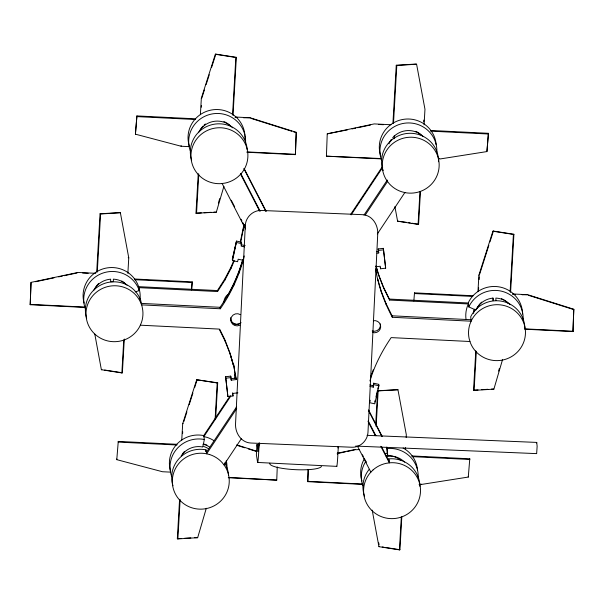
<?xml version="1.0" encoding="UTF-8"?>
<svg xmlns="http://www.w3.org/2000/svg" width="604" height="604" viewBox="0 0 604 604"><rect width="100%" height="100%" fill="white"/><g stroke="black" fill="none" stroke-linecap="round" stroke-linejoin="round"><path stroke-width="0.91" d="M170.872 472.147L162.476 471.732L116.776 459.659L116.783 458.987M176.964 444.31L118.271 441.403L118.271 442.083L176.964 444.989M189.52 146.659L181.125 146.243L135.424 134.179L136.919 115.923L195.613 118.829M135.424 134.179L136.919 115.923M181.125 146.243L181.125 145.564M191.581 289.943L192.208 281.864L134.443 279.003M473.181 295.771L414.487 292.864L414.48 293.544L472.245 296.405M419.07 484.431L420.935 484.521L420.935 483.842M439.584 158.361L439.584 159.041L486.93 151.574L488.425 133.318L430.66 130.464M420.935 484.521L468.281 477.062L468.289 476.382M412.011 455.945L469.776 458.806L469.776 459.485L412.011 456.624M486.93 151.574L488.425 133.318M85.164 307.444L30.2 304.718L31.038 282.378L77.992 272.449L95.726 273.325M30.2 304.718L31.038 282.378M228.304 477.726L276.753 480.127L277.259 466.952M246.953 152.246L295.401 154.647L296.232 132.299L250.147 117.765L235.213 117.025M295.401 154.647L296.232 132.299M362.732 484.385L307.768 481.66L308.191 469.738M307.768 481.66L308.244 469.406M381.381 158.897L326.417 156.179L327.247 133.831L374.208 123.911L391.007 124.741M525.45 329.233L572.962 331.588L573.8 309.24L527.707 294.707L512.773 293.974M572.962 331.588L573.8 309.24M96.715 271.898L100.045 213.793L119.834 212.578L120.377 212.774L128.758 257.802L127.867 273.393M97.259 272.094L100.589 213.99L100.045 213.793M94.798 334.103L101.374 369.724L121.872 372.932L123.752 340.135M121.872 372.932L122.363 372.789L124.296 339.048M181.744 440.18L182.695 423.676L196.7 379.75L217.689 382.823L215.651 418.436M200.392 114.7L201.343 98.195L215.349 54.269L215.839 54.126L236.338 57.335L233.008 115.44M182.604 433.619L182.71 431.784M201.306 107.218L201.411 105.383M206.304 508.251L197.667 537.688L177.878 538.911L177.334 538.715L179.584 499.349M223.903 186.342L216.315 212.208L195.983 213.227L198.233 173.869M177.878 538.911L180.128 499.546M196.526 213.423L198.776 174.065M215.107 419.516L217.198 382.966L217.689 382.823M232.57 114.647L235.847 57.478L236.338 57.335M259.735 444.725L256.957 444.589L256.375 454.752L257.576 462.249A12.948 0.528 -87.2 0 0 258.701 452.011L259.237 442.626M338.323 446.545L337.787 455.929A12.948 0.528 -87.2 0 1 336.662 466.167M375.68 424.476L377.613 390.735L397.945 389.716L406.318 434.744L406.167 437.5M392.932 123.359L396.262 65.255L416.05 64.032L416.594 64.228L424.967 109.264L424.076 124.854M376.118 426.545L378.157 390.931L377.613 390.735M393.476 123.556L396.805 65.451L396.262 65.255M423.691 121.902L423.797 120.068M372.192 510.131L378.934 546.665L399.44 549.874L401.32 517.077M394.888 206.568L397.591 221.177L418.089 224.394L419.969 191.589M405.48 449.421L405.586 447.587M399.44 549.874L399.931 549.731L401.803 516.933M418.089 224.394L418.58 224.25L420.452 191.445M477.96 291.641L478.904 275.137L492.917 231.211L493.4 231.068L513.906 234.276L510.576 292.381M478.504 290.577L478.662 287.829M479.131 279.577L479.289 276.828M502.52 359.712L493.883 389.15L474.087 390.365L473.544 390.169L475.801 350.811M474.087 390.365L476.292 351.943M510.138 291.589L513.415 234.42L513.906 234.276M116.776 459.659L118.271 441.403M191.581 289.263L192.208 281.864M413.853 300.943L414.487 292.864M468.281 477.062L469.776 458.806M240.301 242.091L243.948 224.597M240.664 242.204L244.235 224.696M250.147 117.765L243.555 117.78M327.247 133.831L347.451 129.89M326.417 156.179L381.441 158.565M276.753 480.127L228.357 477.394M355.499 449.731L359.289 449.58M527.707 294.707L522.052 294.767M230.154 395.809L203.714 435.612L204.348 439.546L202.755 447.013L202.348 446.915A20.717 20.332 -9.1 0 0 181.17 455.877M205.647 451.543L206.002 449.889L205.451 449.746A28.486 27.958 -9.1 0 0 172.978 485.782M244.56 246.87L241.192 246.145L241.524 242.181L236.481 241.087L232.314 259.124L232.555 260.603L237.599 261.698L238.172 259.214L243.223 260.309L244.227 255.953M232.389 259.614L236.481 241.087M232.555 260.603L236.557 241.577M369.935 386.432L373.302 387.164L373.642 383.208L378.693 384.31L378.919 385.782L374.752 403.819L369.708 402.725L370.282 400.241M373.144 386.183L373.642 383.208M373.302 387.164L373.717 383.699M374.79 402.007L375.175 400.354M375.982 396.866L377.387 390.765M377.794 389.029L378.195 387.285M378.391 386.454L378.768 384.801M536.601 442.966L536.73 442.415L367.043 435.341M218.391 203.087L219.697 198.633M498.572 371.113L499.357 368.44M204.401 89.981L201.827 98.044L201.343 98.195M206.115 84.605L209.263 74.737M211.551 67.573L215.839 54.126M183.752 421.743L186.9 411.875M189.188 404.71L192.903 393.053M194.616 387.677L197.191 379.606M479.682 274.095L488.832 245.405M489.972 241.827L493.4 231.068M86.674 318.308A28.486 27.958 -9.1 0 1 104.885 283.291A28.486 27.958 -9.1 0 1 140.724 300.392L142.355 307.851A28.486 27.958 -9.1 0 1 141.525 322.309L140.128 325.715A28.486 27.958 -9.1 0 1 95.9 335.031A28.486 27.958 -9.1 0 1 98.437 290.705A28.486 27.958 -9.1 0 1 141.359 304.333L141.593 304.877L220.309 308.772C230.539 294.005 238.316 277.598 243.223 260.309M369.905 380.958C374.54 365.458 382.068 350.947 391.166 337.606L469.965 341.509M220.309 308.772L220.075 307.3C230.101 292.759 237.855 276.677 242.702 259.682M242.785 260.181L238.92 272.11L233.703 284.499L227.429 296.428L227.587 297.41M370.584 377.417L371.958 373.159M139.985 299.72A28.486 27.958 -9.1 0 0 139.592 290.622L138.746 287.64L217.568 291.543L217.41 290.562L224.68 279.191L230.947 267.27L233.733 260.656M217.568 291.543L224.839 280.18L231.106 268.259L234.239 260.815M372.238 372.306L373.28 369.829M492.773 298.059L493.189 300.649L493.166 298.104A20.717 20.332 -9.1 0 0 476.05 309.663L475.892 310.063L468.757 306.908L468.425 302.453A28.486 27.958 -9.1 0 1 500.286 287.111A28.486 27.958 -9.1 0 1 522.551 314.02M468.757 306.908L469.059 306.387A28.486 27.958 -9.1 0 1 501.826 291.256A28.486 27.958 -9.1 0 1 523.139 319.788M350.486 214.654L382.528 166.41M230.826 396.013L203.873 436.594L206.93 437.349A28.486 27.958 -9.1 0 1 213.627 440.482M351.158 214.858L382.687 167.391M206.402 452.351L236.466 407.088M364.016 215.047L387.277 180.037L387.511 181.51L365.292 214.971M236.7 408.561L206.636 453.823L206.002 449.889M223.963 464.869L241.532 438.413M377.364 233.914L404.839 192.555M135.13 291.936L139.222 290.599L138.588 286.658L217.41 290.562M397.591 221.177L406.462 222.347M101.374 369.724L101.865 369.58M478.904 275.137L479.395 274.994M182.695 423.676L183.178 423.532M378.934 546.665L379.425 546.522M352.049 128.916L355.733 128.139M357.576 127.746L370.463 125.02M35.583 281.736L53.998 277.848M58.603 276.874L62.28 276.096M64.122 275.703L77.018 272.985M337.145 453.287L355.56 449.391M338.927 453.234L345.375 451.868M347.217 451.482L354.578 449.927M404.582 462.105A20.717 20.332 -9.1 0 0 388.213 456.111L387.798 456.171L387.066 448.591L387.632 448.508A28.486 27.958 -9.1 0 1 418.187 477.794M385.058 453.544L387.323 453.219L386.756 447.322M388.885 460.618L388.719 458.927L389.286 458.851A28.486 27.958 -9.1 0 1 419.886 486.303M377.002 253.144L378.723 252.948L378.195 248.946L383.344 248.35L385.662 268.176L380.512 268.772L380.278 267.293M378.195 248.946L378.436 250.426L383.578 249.829M376.768 251.672L378.481 251.468M375.937 266.742L380.226 266.243L380.512 268.772M225.579 376.73L230.72 376.133L230.962 377.613L225.821 378.202L225.579 376.73L227.897 396.549L233.046 395.96L232.616 392.796M231.249 380.135L236.398 379.546L236.156 378.066L231.007 378.663L231.249 380.135L230.72 376.133M232.759 393.43L237.901 392.842M396.805 65.451L416.594 64.228M100.589 213.99L120.377 212.774M195.983 213.227L201.374 212.895M204.077 212.729L211.272 212.291M213.975 212.125L216.315 212.208M378.157 390.931L397.945 389.716M473.544 390.169L478.043 389.897M481.645 389.671L487.941 389.286M491.535 389.067L493.883 389.15M177.334 538.715L180.928 538.489M184.53 538.27L190.826 537.885M194.42 537.658L197.667 537.688M355.665 446.077L536.662 453.619L537.13 446.258L536.73 442.415M235.152 117.365L237.025 117.455M378.814 124.477L383.48 124.711M136.919 116.602L195.613 119.509M430.66 131.143L488.425 133.997M247.006 151.906L295.454 154.307M82.605 273.016L88.199 273.295M512.721 294.307L515.522 294.45M134.443 279.682L192.208 282.544M376.073 266.017L378.595 274.578L383.472 287.059L389.406 299.071L468.13 302.966M375.99 266.145L378.761 275.567L383.631 288.04L389.565 300.06L468.289 303.955L467.186 306.84A28.486 27.958 -9.1 0 0 466.039 319.493M141.359 303.404L220.075 307.3M524.831 329.21A28.486 27.958 -9.1 0 0 503.034 301.487A28.486 27.958 -9.1 0 0 470.712 316.73L471.128 321.192L392.313 317.289C385.835 305.012 380.535 292.034 377.5 278.474L381.275 291.317L386.145 303.797L392.079 315.809L470.894 319.712M30.253 304.386L85.224 307.104M524.574 328.848L573.022 331.249M140.347 325.194L219.161 329.089L225.096 341.109L229.973 353.582L233.748 366.424L229.981 352.962M257.704 462.453L336.79 466.371M307.821 481.328L362.793 484.046M215.349 54.269L235.847 57.478M492.917 231.211L513.415 234.42M408.327 222.642L410.191 222.936M412.056 223.223L418.58 224.25M196.7 379.75L217.198 382.966M104.658 370.018L122.363 372.789M382.226 546.96L384.084 547.247M385.948 547.541L399.931 549.731M236.723 242.559L241.766 243.661M240.958 244.665L245.164 245.579M373.876 384.688L378.919 385.782M369.701 384.959L373.068 385.692M203.714 435.612L203.163 435.469A28.486 27.958 -9.1 0 0 170.69 471.505M204.348 439.546L203.797 439.41A28.486 27.958 -9.1 0 0 171.619 476.314M203.019 444.242L204.499 444.612A20.717 20.332 -9.1 0 1 209.369 446.885M250.977 118.384L291.747 131.234M293.521 131.793L296.179 132.631M528.538 295.326L573.747 309.58M236.813 444.929L257.198 451.354M236.76 445.269L244.733 447.783M248.282 448.9L256.255 451.414M128.214 257.606L128.758 257.802M394.087 138.739L392.706 137.727A20.717 20.332 -9.1 0 1 423.23 136.617M244.159 168.569L266.137 211.226M368.531 409.912L382.173 436.382M243.888 168.72L265.866 211.37M368.689 410.894L381.902 436.541M240.807 173.597L260.203 211.234M368.229 420.86L375.899 435.748M381.441 446.507L389.112 461.396M240.611 174.239L259.577 211.038M368.04 421.509L375.288 435.575M380.83 446.326L389.354 462.868L388.719 458.927M231.264 200.234L234.677 206.847M241.072 219.26L241.917 220.913M242.77 222.566L244.907 226.704M362.438 454.774L363.298 456.443M364.159 458.119L366.318 462.302M222.121 183.51L245.564 229.007M357.5 446.213L370.864 472.139M219.713 329.218L224.854 339.629L225.096 341.109M225.179 340.467L229.807 352.6M230.056 353.453L233.333 364.589M139.011 288.146L138.437 286.115A28.486 27.958 -9.1 0 0 103.042 268.871A28.486 27.958 -9.1 0 0 84.122 303.155M139.222 290.599L139.071 290.056A28.486 27.958 -9.1 0 0 102.786 273.099A28.486 27.958 -9.1 0 0 85.315 308.833M375.552 268.856L377.734 279.954M233.506 364.952L236.398 379.546M378.753 542.868L379.093 544.695M378.595 274.578L378.761 275.567M239.086 273.091L238.844 271.611M233.861 285.488L233.62 284.008M383.472 287.059L383.631 288.04M232.804 394.48L233.046 395.96M394.223 135.794L394.639 138.384M385.662 268.176L383.344 248.35M389.406 299.071L389.565 300.06M392.079 315.809L392.313 317.289M386.145 303.797L386.379 305.269M381.275 291.317L381.509 292.797M386.824 447.111L387.066 448.591M387.247 452.728L387.798 456.171M243.321 229.022L243.48 230.003M230.947 267.27L231.106 268.259M256.957 444.589L258.006 451.105A12.948 0.528 -87.2 0 0 258.92 444.076M224.68 279.191L224.839 280.18M227.346 295.937L227.429 296.428M235.205 378.285L234.986 374.623L235.077 378.195M378.436 250.426L378.723 252.948M233.876 364.869L235.137 375.605M225.821 378.202L227.897 396.549M495.899 300.603L495.876 298.066A20.717 20.332 -9.1 0 1 510.154 304.741M321.426 466.348A25.896 4.885 2.8 0 1 293.899 469.587A25.896 4.885 2.8 0 1 269.799 463.245M93.529 290.728A20.717 20.332 -9.1 0 1 110.645 279.169L110.668 281.713L113.378 281.675L113.356 279.131A20.717 20.332 -9.1 0 1 127.021 285.156M190.268 150.826A28.486 27.958 -9.1 0 1 213.167 113.763A28.486 27.958 -9.1 0 1 245.571 142.846M244.967 136.157A28.486 27.958 -9.1 0 1 244.945 138.905M189.339 146.025A28.486 27.958 -9.1 0 1 211.158 110.056A28.486 27.958 -9.1 0 1 244.907 135.251M198.489 132.714A20.717 20.332 -9.1 0 1 232.585 127.799M226.372 461.048A28.486 27.958 -9.1 0 1 226.923 468.326M226.258 460.731A28.486 27.958 -9.1 0 1 226.296 464.393M362.876 485.775A28.486 27.958 -9.1 0 1 365.933 461.199M361.955 480.973A28.486 27.958 -9.1 0 1 364.333 458.836M403.132 448.017A28.486 27.958 -9.1 0 1 417.523 470.199M473.627 313.514A20.717 20.332 -9.1 0 1 474.563 309.18M381.524 160.294A28.486 27.958 -9.1 0 1 404.431 123.231A28.486 27.958 -9.1 0 1 436.835 152.314M380.897 156.353A28.486 27.958 -9.1 0 1 401.962 119.622A28.486 27.958 -9.1 0 1 436.171 144.711M389.036 143.82A20.717 20.332 -9.1 0 1 391.082 139.856M473.808 311.264A20.717 20.332 -9.1 0 1 474.223 309.535M204.416 444.114A20.717 20.332 -9.1 0 1 206.93 445.095M380.316 323.872A6.214 6.1 -9.1 0 1 372.207 330.977M240.928 322.725A6.214 6.1 -9.1 0 1 230.547 317.968M223.888 302.045A10.359 10.162 -9.1 0 1 229.49 293.461M383.185 170.63A28.486 27.958 -9.1 0 1 405.624 133.643A28.486 27.958 -9.1 0 1 438.527 161.736M364.529 496.118A28.486 27.958 -9.1 0 1 369.233 469.308M224.68 462.913A28.486 27.958 -9.1 0 1 228.546 475.008M191.627 160.302A28.486 27.958 -9.1 0 1 213.446 124.341A28.486 27.958 -9.1 0 1 247.195 149.528M373.31 320.701A6.214 6.1 -9.1 0 1 380.679 327.096A6.214 6.1 -9.1 0 1 372.449 332.464M239.788 325.216A6.214 6.1 -9.1 0 1 230.781 319.478A6.214 6.1 -9.1 0 1 240.392 314.661M240.89 322.838A6.214 6.1 -9.1 0 1 230.547 318.006M338.112 446.424A12.948 0.528 -87.2 0 1 338.013 447.987M337.583 453.045A12.948 0.528 -87.2 0 1 337.387 454.548M477.039 308.606A18.648 18.301 -9.1 0 1 481.698 302.106M501.433 298.663A18.648 18.301 -9.1 0 1 508.032 303.2M94.526 289.512A18.648 18.301 -9.1 0 1 98.603 283.555M121.804 281.041A18.648 18.301 -9.1 0 1 125.519 284.106M182.348 454.148A18.648 18.301 -9.1 0 1 184.341 451.611M203.707 446.499A18.648 18.301 -9.1 0 1 208.108 448.515M199.486 131.498A18.648 18.301 -9.1 0 1 202.989 126.13M204.144 124.998A18.648 18.301 -9.1 0 1 205.39 123.979M223.88 121.563A18.648 18.301 -9.1 0 1 226.07 122.62M226.757 123.027A18.648 18.301 -9.1 0 1 230.471 126.1M385.782 455.831A18.648 18.301 -9.1 0 1 400.792 460.467M390.448 141.713A18.648 18.301 -9.1 0 1 391.437 139.516M415.884 131.347A18.648 18.301 -9.1 0 1 421.728 135.568M245.307 225.307L235.56 423.457C234.926 432.713 241.087 442.709 251.022 443.034L351.86 447.239C360.143 447.639 367.557 440.603 367.979 432.396L377.726 234.246C378.361 224.99 372.207 214.994 362.264 214.669L261.426 210.464C253.144 210.064 245.73 217.1 245.307 225.307M471.346 320.664L469.95 324.069A28.486 27.958 -9.1 0 0 469.119 338.527L470.116 342.045A28.486 27.958 -9.1 0 0 513.038 355.673A28.486 27.958 -9.1 0 0 515.574 311.354A28.486 27.958 -9.1 0 0 471.346 320.664M241.011 173.839L238.406 176.459A28.486 27.958 -9.1 0 1 225.247 183.057L221.555 183.593A28.486 27.958 -9.1 0 1 191.453 150.675A28.486 27.958 -9.1 0 1 231.793 130.449A28.486 27.958 -9.1 0 1 241.011 173.839M373.068 469.92L370.463 472.547A28.486 27.958 -9.1 0 0 379.682 515.937A28.486 27.958 -9.1 0 0 420.022 495.71A28.486 27.958 -9.1 0 0 389.92 462.785L386.228 463.321A28.486 27.958 -9.1 0 0 373.068 469.92M405.39 192.691L401.788 191.8A28.486 27.958 -9.1 0 1 389.459 183.941L387.164 181.072A28.486 27.958 -9.1 0 1 401.29 138.837A28.486 27.958 -9.1 0 1 439.085 162.929A28.486 27.958 -9.1 0 1 405.39 192.691M209.686 454.578L206.077 453.687A28.486 27.958 -9.1 0 0 172.389 483.449A28.486 27.958 -9.1 0 0 210.184 507.541A28.486 27.958 -9.1 0 0 224.311 465.306L222.015 462.445A28.486 27.958 -9.1 0 0 209.686 454.578"/></g></svg>
